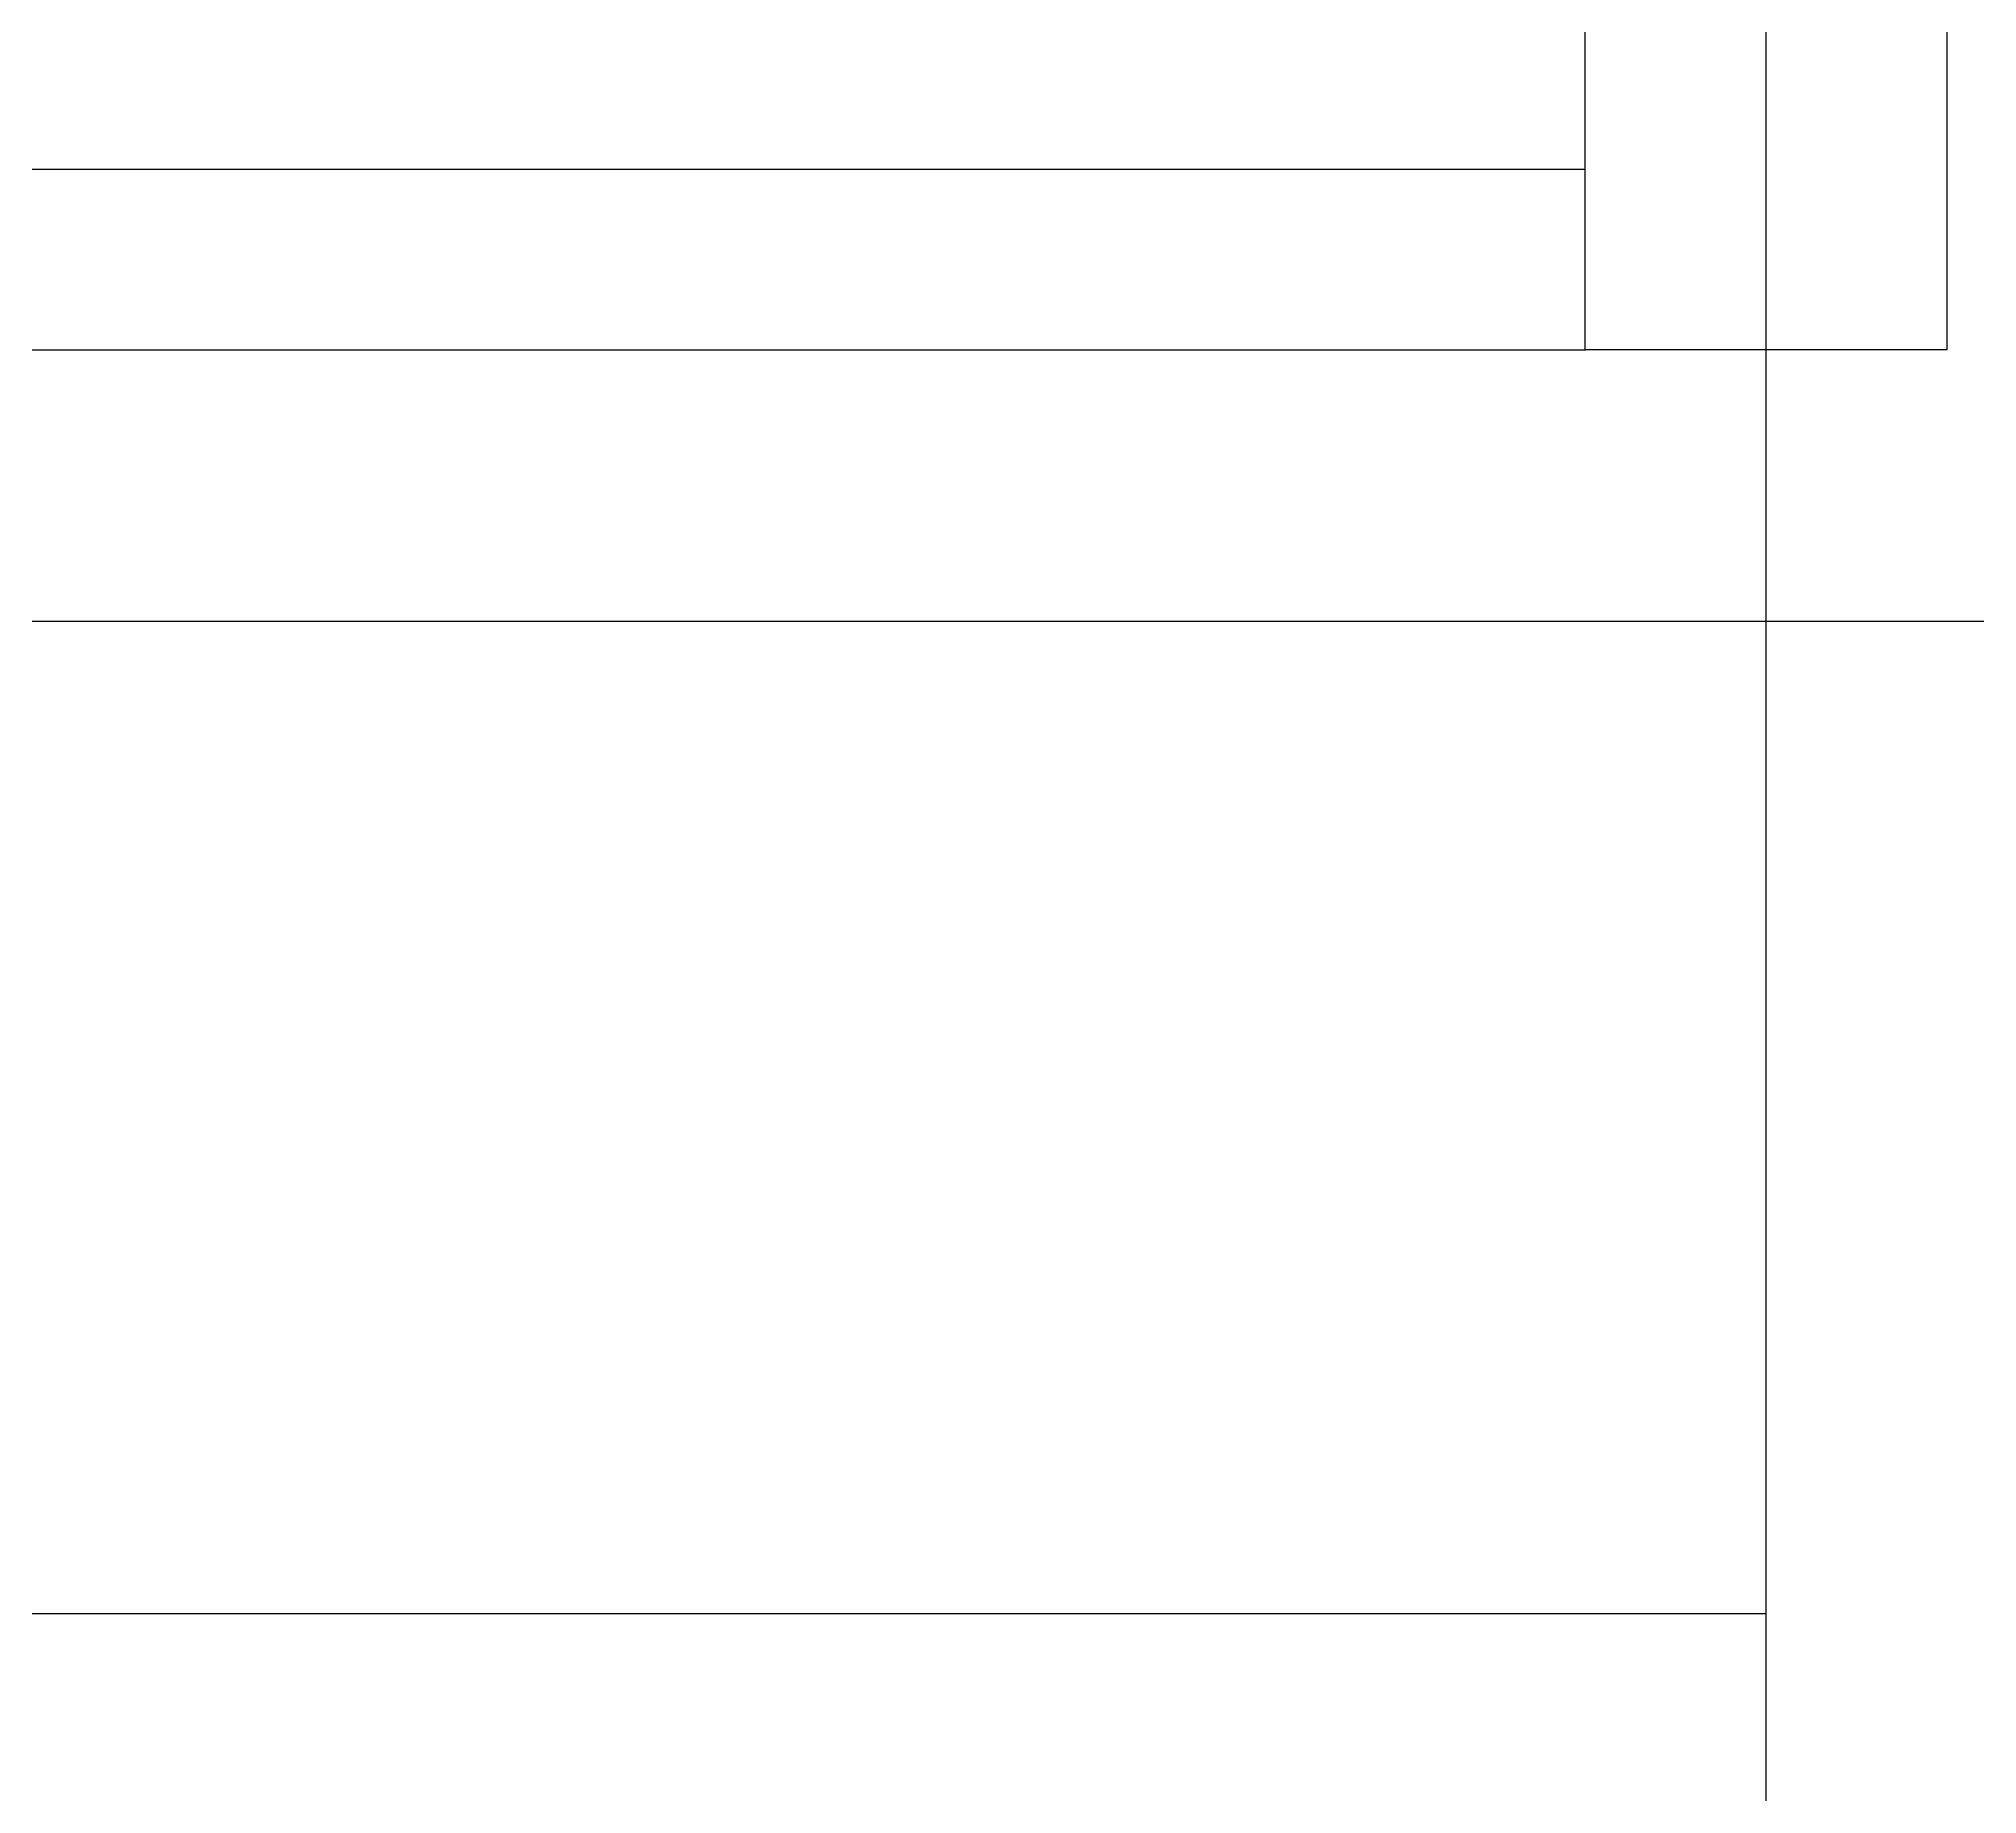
# Model space of a CAD drawing. Header units: metres. Extents: x 46426 to 130526, y 61608 to 121008.
# Drawn here: x 58657 to 59515, y 81834 to 82610 of the extents above; entities that cross this region are included whole.
import ezdxf

# ---------------------------------------------------------------- set-up
doc = ezdxf.new("R2010")
doc.units = ezdxf.units.M
doc.layers.add('PUB_DIM', color=3, linetype='Continuous')
doc.layers.add('WINDOW', color=7, linetype='Continuous')
doc.dimstyles.get("Standard").update_dxf_attribs({"dimtxt": 2.5, "dimasz": 2.5, "dimexe": 1.25, "dimexo": 0.625, "dimtad": 1, "dimcen": 2.5, "dimazin": 3, "dimtfac": 1, "dimtmove": 0, "dimatfit": 3})

# ---------------------------------------------------------------- blocks, each defined once
blk = doc.blocks.new('*D168')
for p, q in [((54281.34, 83160.31), (54281.34, 81913.57)), ((59421.34, 83160.31), (59421.34, 81913.57)), ((54281.59, 81913.57), (56849.34, 81913.57)), ((56853.34, 81913.57), (59421.09, 81913.57))]:
    blk.add_line(p, q)
at = {"layer": 'Defpoints'}
for p in [(54281.34, 83160.31), (59421.34, 83160.31), (54281.34, 81913.57)]:
    blk.add_point(p, dxfattribs=at)
at = {"layer": 'PUB_DIM', "insert": (56851.34, 81913.57), "char_height": 1, "attachment_point": 5}
blk.add_mtext('5140', dxfattribs=at)
blk = doc.blocks.new('*D170')
for p, q in [((55121.34, 82461.52), (55121.34, 81214.77)), ((59421.34, 82461.52), (59421.34, 81214.77)), ((55121.59, 81214.77), (57269.34, 81214.77)), ((57273.34, 81214.77), (59421.09, 81214.77))]:
    blk.add_line(p, q)
at = {"layer": 'Defpoints'}
for p in [(55121.34, 82461.52), (59421.34, 82461.52), (55121.34, 81214.77)]:
    blk.add_point(p, dxfattribs=at)
at = {"layer": 'PUB_DIM', "insert": (57271.34, 81214.77), "char_height": 1, "attachment_point": 5}
blk.add_mtext('4300', dxfattribs=at)
blk = doc.blocks.new('*D171')
for p, q in [((59421.34, 82221.19), (59421.34, 81214.77)), ((59621.34, 82221.19), (59621.34, 81214.77)), ((59421.59, 81214.77), (59519.84, 81214.77)), ((59522.84, 81214.77), (59621.09, 81214.77))]:
    blk.add_line(p, q)
at = {"layer": 'Defpoints'}
for p in [(59421.34, 82221.19), (59621.34, 82221.19), (59421.34, 81214.77)]:
    blk.add_point(p, dxfattribs=at)
at = {"layer": 'PUB_DIM', "insert": (59521.34, 81214.77), "char_height": 1, "attachment_point": 5}
blk.add_mtext('200', dxfattribs=at)

msp = doc.modelspace()

# ---------------------------------------------------------------- linework, layer by layer
at = {"layer": 'PUB_DIM'}
msp.add_lwpolyline([(59341.34, 82632.4), (59501.34, 82632.4), (59501.34, 82472.4), (59341.34, 82472.4), (59341.34, 82632.4)], dxfattribs=at)
at = {"layer": 'WINDOW'}
for points in [[(54881.34, 85692.4), (54081.34, 85692.4), (54081.34, 82352.4), (59621.34, 82352.4), (59621.34, 83552.4)], [(54201.34, 85571.4), (54201.34, 82472.4), (59341.34, 82472.4)], [(54361.34, 82552.4), (59341.34, 82552.4)]]:
    msp.add_lwpolyline(points, dxfattribs=at)

# ---------------------------------------------------------------- dimensions: what is measured, and where the dimension line sits
at = {"layer": 'PUB_DIM'}
for base, p1, p2, picture, middle in [((54281.34, 81913.57), (54281.34, 83160.31), (59421.34, 83160.31), '*D168', (56851.34, 81913.57)), ((55121.34, 81214.77), (55121.34, 82461.52), (59421.34, 82461.52), '*D170', (57271.34, 81214.77)), ((59421.34, 81214.77), (59421.34, 82221.19), (59621.34, 82221.19), '*D171', (59521.34, 81214.77))]:
    dim = msp.add_linear_dim(base=base, p1=p1, p2=p2, dimstyle='Standard', dxfattribs=at)
    dim.commit()
    dim.dimension.update_dxf_attribs({"geometry": picture, "text_midpoint": middle})

doc.saveas('drawing.dxf')
